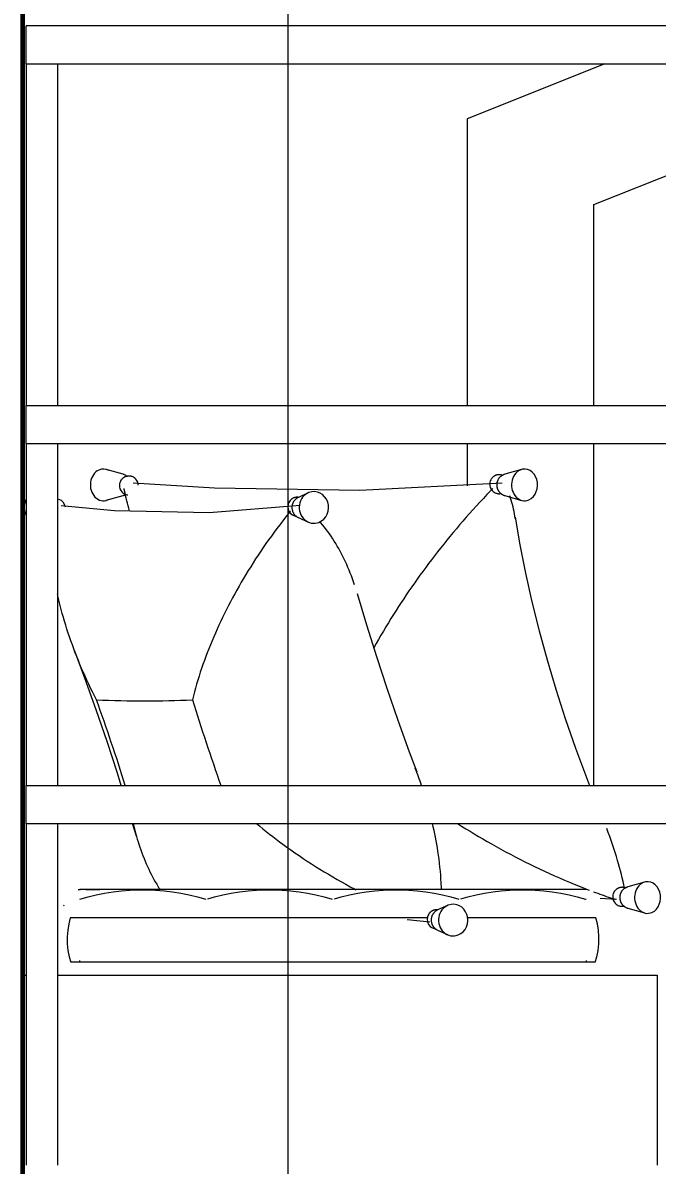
# Model space of a CAD drawing. Header units: millimetres. Extents: x -23755 to 62003, y -3000 to 6760.
# Drawn here: x 6033 to 6534, y 3300 to 4202 of the extents above; entities that cross this region are included whole.
import ezdxf

# ---------------------------------------------------------------- set-up
doc = ezdxf.new("R2010")
doc.units = ezdxf.units.MM
for name, color, linetype, lineweight in [('A-ANNO-DIMS', 211, 'Continuous', 9), ('A-ANNO-DIMS-50', 211, 'Continuous', 9), ('A-DOOR', 31, 'Continuous', 9), ('A-GENM', 13, 'Continuous', 9), ('A-WALL', 113, 'Continuous', 25), ('Balaústres', 7, 'Continuous', 9), ('Corrimão', 250, 'Continuous', 25), ('Corrimãos superiores', 7, 'Continuous', 9), ('I-FURN', 30, 'Continuous', 9)]:
    doc.layers.add(name, color=color, linetype=linetype, lineweight=lineweight)
doc.styles.add('@Arial Unicode MS', font='', dxfattribs={"height": 100})
doc.styles.get('@Arial Unicode MS').set_extended_font_data('@Arial Unicode MS')
doc.dimstyles.new('CRT_-__Metros_-_Linha_de_chamada_3_5_mm_1', dxfattribs={"dimscale": 304.8, "dimtxt": 100.584485, "dimasz": 0.328084, "dimexe": 0.164042, "dimexo": 0.0625, "dimgap": 0.082021, "dimtad": 1, "dimlfac": 0.001, "dimrnd": 0.01, "dimzin": 0, "dimdsep": 46, "dimtxsty": '@Arial Unicode MS', "dimblk1": 'OBLIQUE', "dimblk2": 'OBLIQUE', "dimsah": 1, "dimcen": 0.09, "dimdle": 0.164042, "dimazin": 0, "dimtfac": 1, "dimtdec": 4, "dimtix": 1, "dimtmove": 0, "dimatfit": 3, "dimfxl": 0.984252, "dimfxlon": 1, "dimtvp": 1, "dimtolj": 1, "dimtzin": 0, "dimarcsym": 2})

# ---------------------------------------------------------------- blocks, each defined once
blk = doc.blocks.new('Guarda-corpo - 25mm-3360969-B')
at = {"layer": 'Balaústres'}
for p, q in [((-7061.91, 4170), (-7061.91, 3900)), ((-7036.91, 3900), (-7036.91, 4170)), ((-7061.91, 3870), (-7061.91, 3600)), ((-7036.91, 3600), (-7036.91, 3870)), ((-7061.91, 3570), (-7061.91, 3300)), ((-7036.91, 3300), (-7036.91, 3570))]:
    blk.add_line(p, q, dxfattribs=at)
blk = doc.blocks.new('Guarda-corpo - Guarda-corpo-3600729-B')
at = {"layer": 'Corrimão', "color": 7, "lineweight": 9}
for p, q in [((-7061.91, 3870), (-7061.91, 3900)), ((-7061.91, 3900), (-5175.82, 3900)), ((-7061.91, 3870), (-5175.82, 3870)), ((-7061.91, 3570), (-7061.91, 3600)), ((-7061.91, 3600), (-5175.92, 3600)), ((-7061.91, 3570), (-5175.92, 3570))]:
    blk.add_line(p, q, dxfattribs=at)
blk.add_blockref('Guarda-corpo - 25mm-3360969-B', (0, 0))
blk = doc.blocks.new('Tipo de corrimão superior - Corrimão superior_Interno_-3600794-B')
at = {"layer": 'Corrimãos superiores'}
for p, q in [((-7061.91, 4170), (-7061.91, 4200)), ((-5175.84, 4200), (-7061.91, 4200)), ((-7061.91, 4170), (-5175.84, 4170))]:
    blk.add_line(p, q, dxfattribs=at)
blk = doc.blocks.new('Blks_Mob_Almofada Futon - Azul 270cm-3815686-B')
at = {"layer": 'A-GENM', "color": 55}
for p, q in [((-6635.42, 3517.74), (-7003.82, 3517.74)), ((-7020.18, 3495.27), (-7027.16, 3495.27)), ((-7003.82, 3495.27), (-7019.89, 3495.27)), ((-6744.54, 3495.27), (-7003.82, 3495.27)), ((-6635.42, 3495.27), (-6713.96, 3495.27)), ((-6612.08, 3495.27), (-6635.42, 3495.27)), ((-7020.17, 3460.36), (-7026.61, 3460.36)), ((-7003.82, 3460.36), (-7019.89, 3460.36)), ((-7019.62, 3460.01), (-7019.62, 3461.57)), ((-6635.42, 3460.36), (-7003.82, 3460.36)), ((-6619.55, 3460.36), (-6635.42, 3460.36)), ((-6619.62, 3461.57), (-6619.62, 3460.01)), ((-6612.63, 3460.36), (-6619.07, 3460.36))]:
    blk.add_line(p, q, dxfattribs=at)
at = {"layer": 'A-GENM', "color": 55, "flags": 128}
for points in [[(-7020.8, 3517.69), (-7020.3, 3517.72), (-7019.8, 3517.74), (-7019.62, 3517.74)], [(-7019.62, 3517.74), (-7019.61, 3517.74), (-7019.57, 3517.74), (-7019.51, 3517.74), (-7019.42, 3517.74), (-7019.31, 3517.74), (-7019.17, 3517.74), (-7019, 3517.74)], [(-7003.82, 3517.74), (-7004.45, 3517.74), (-7005.08, 3517.74), (-7005.71, 3517.74), (-7006.34, 3517.74), (-7006.96, 3517.74), (-7007.58, 3517.74), (-7008.19, 3517.74), (-7008.79, 3517.74), (-7009.39, 3517.74), (-7009.97, 3517.74), (-7010.55, 3517.74), (-7011.12, 3517.74), (-7011.67, 3517.74), (-7012.21, 3517.74), (-7012.74, 3517.74), (-7013.26, 3517.74), (-7013.75, 3517.74), (-7014.24, 3517.74), (-7014.71, 3517.74), (-7015.15, 3517.74), (-7015.59, 3517.74), (-7016, 3517.74), (-7016.39, 3517.74), (-7016.76, 3517.74), (-7017.12, 3517.74), (-7017.45, 3517.74), (-7017.75, 3517.74), (-7018.04, 3517.74), (-7018.31, 3517.74), (-7018.55, 3517.74), (-7018.76, 3517.74), (-7018.96, 3517.74), (-7019.13, 3517.74), (-7019.27, 3517.74), (-7019.39, 3517.74), (-7019.49, 3517.74), (-7019.55, 3517.74), (-7019.6, 3517.74), (-7019.62, 3517.74)], [(-7019.62, 3510), (-7013.16, 3511.87), (-7006.63, 3513.48), (-7000.03, 3514.83), (-6993.39, 3515.91), (-6986.72, 3516.73), (-6980.01, 3517.28), (-6973.29, 3517.56), (-6966.56, 3517.58), (-6959.84, 3517.32), (-6953.13, 3516.79), (-6946.45, 3516), (-6939.81, 3514.94), (-6933.21, 3513.62), (-6926.67, 3512.03), (-6920.2, 3510.18)], [(-7014.83, 3517.74), (-7014.37, 3517.74), (-7013.89, 3517.74), (-7013.39, 3517.74), (-7012.88, 3517.74), (-7012.36, 3517.74), (-7011.82, 3517.74), (-7011.27, 3517.74), (-7010.7, 3517.74), (-7010.13, 3517.74), (-7009.55, 3517.74), (-7008.95, 3517.74), (-7008.35, 3517.74), (-7007.74, 3517.74), (-7007.13, 3517.74), (-7006.51, 3517.74), (-7005.88, 3517.74), (-7005.25, 3517.74), (-7004.62, 3517.74), (-7003.99, 3517.74), (-7003.82, 3517.74)], [(-6918.56, 3510.31), (-6913.16, 3511.87), (-6906.63, 3513.48), (-6900.03, 3514.83), (-6893.39, 3515.91), (-6886.72, 3516.73), (-6880.01, 3517.28), (-6873.29, 3517.56), (-6866.56, 3517.58), (-6859.84, 3517.32), (-6853.13, 3516.79), (-6846.45, 3516), (-6839.81, 3514.94), (-6833.21, 3513.62), (-6826.67, 3512.03), (-6820.2, 3510.18)], [(-6818.56, 3510.31), (-6813.16, 3511.87), (-6806.63, 3513.48), (-6800.03, 3514.83), (-6793.39, 3515.91), (-6786.72, 3516.73), (-6780.01, 3517.28), (-6773.29, 3517.56), (-6766.56, 3517.58), (-6759.84, 3517.32), (-6753.13, 3516.79), (-6746.45, 3516), (-6739.81, 3514.94), (-6733.21, 3513.62), (-6726.67, 3512.03), (-6720.2, 3510.18)], [(-6718.56, 3510.31), (-6713.16, 3511.87), (-6706.63, 3513.48), (-6700.03, 3514.83), (-6693.39, 3515.91), (-6686.72, 3516.73), (-6680.01, 3517.28), (-6673.29, 3517.56), (-6666.56, 3517.58), (-6659.84, 3517.32), (-6653.13, 3516.79), (-6646.45, 3516), (-6639.81, 3514.94), (-6633.21, 3513.62), (-6626.67, 3512.03), (-6620.2, 3510.18), (-6619.62, 3510)], [(-6619.62, 3517.74), (-6619.63, 3517.74), (-6619.67, 3517.74), (-6619.73, 3517.74), (-6619.82, 3517.74), (-6619.94, 3517.74), (-6620.07, 3517.74), (-6620.24, 3517.74), (-6620.42, 3517.74), (-6620.63, 3517.74), (-6620.87, 3517.74), (-6621.12, 3517.74), (-6621.41, 3517.74), (-6621.71, 3517.74), (-6622.03, 3517.74), (-6622.38, 3517.74), (-6622.75, 3517.74), (-6623.13, 3517.74), (-6623.54, 3517.74), (-6623.97, 3517.74), (-6624.41, 3517.74), (-6624.87, 3517.74), (-6625.35, 3517.74), (-6625.85, 3517.74), (-6626.36, 3517.74), (-6626.88, 3517.74), (-6627.42, 3517.74), (-6627.97, 3517.74), (-6628.54, 3517.74), (-6629.11, 3517.74), (-6629.69, 3517.74), (-6630.29, 3517.74), (-6630.89, 3517.74), (-6631.5, 3517.74), (-6632.11, 3517.74), (-6632.73, 3517.74), (-6633.36, 3517.74), (-6633.99, 3517.74), (-6634.62, 3517.74), (-6635.25, 3517.74), (-6635.42, 3517.74)], [(-7032.11, 3504.7), (-7032.12, 3505.2), (-7032.11, 3505.7)], [(-7027.16, 3495.27), (-7028.39, 3490.77), (-7029.22, 3485.69), (-7029.6, 3480.29), (-7029.51, 3474.8), (-7028.96, 3469.49), (-7027.98, 3464.6), (-7026.61, 3460.36)], [(-6612.63, 3460.36), (-6611.26, 3464.6), (-6610.28, 3469.49), (-6609.73, 3474.8), (-6609.64, 3480.29), (-6610.02, 3485.69), (-6610.85, 3490.77), (-6612.08, 3495.27)]]:
    blk.add_lwpolyline(points, dxfattribs=at)
blk = doc.blocks.new('Blks_Decor Tok_Stok_Almofada Tricoté - Único-3820462-B')
at = {"layer": 'I-FURN', "color": 55}
for p, q in [((-6839.3, 3831.08), (-6847.02, 3827.53)), ((-6847.02, 3811.62), (-6839.3, 3808.06)), ((-6974.94, 3559.98), (-6977.9, 3570)), ((-6729.3, 3505.12), (-6737.02, 3501.57)), ((-6761.07, 3494.03), (-6743.26, 3492.3)), ((-6737.02, 3485.66), (-6729.3, 3482.11))]:
    blk.add_line(p, q, dxfattribs=at)
at = {"layer": 'I-FURN', "color": 55, "flags": 128}
for points in [[(-7036.47, 3826.25), (-7035.56, 3825.9), (-7034.41, 3825.23), (-7033.1, 3824.06), (-7031.91, 3822.23), (-7031.28, 3820.01)], [(-6850.6, 3827.11), (-6850.64, 3827.1), (-6850.69, 3827.08), (-6850.73, 3827.06), (-6850.78, 3827.04), (-6850.82, 3827.02), (-6850.87, 3827), (-6850.93, 3826.98), (-6850.98, 3826.95), (-6851.04, 3826.92), (-6851.11, 3826.89), (-6851.17, 3826.86), (-6851.25, 3826.82), (-6851.33, 3826.78), (-6851.41, 3826.74), (-6851.51, 3826.69), (-6851.61, 3826.63), (-6851.73, 3826.56), (-6851.86, 3826.48), (-6852.01, 3826.38), (-6852.18, 3826.26), (-6852.38, 3826.12), (-6852.61, 3825.94), (-6852.88, 3825.7), (-6853.21, 3825.39), (-6853.6, 3824.96), (-6854.06, 3824.35), (-6854.58, 3823.47), (-6855.07, 3822.18), (-6855.36, 3820.38), (-6855.1, 3818.18), (-6854.17, 3816.08), (-6852.88, 3814.55), (-6851.62, 3813.64), (-6850.58, 3813.14), (-6849.77, 3812.88), (-6849.14, 3812.74), (-6848.65, 3812.67), (-6848.26, 3812.64)], [(-6847.02, 3827.53), (-6847.35, 3827.36), (-6847.67, 3827.19), (-6847.99, 3827.01), (-6848.29, 3826.81), (-6848.58, 3826.6), (-6848.87, 3826.38), (-6849.14, 3826.15), (-6849.4, 3825.91), (-6849.65, 3825.67), (-6849.89, 3825.41), (-6850.11, 3825.15), (-6850.33, 3824.88), (-6850.53, 3824.6), (-6850.72, 3824.32), (-6850.9, 3824.03), (-6851.07, 3823.73), (-6851.22, 3823.44), (-6851.36, 3823.13), (-6851.49, 3822.83), (-6851.61, 3822.52), (-6851.72, 3822.2), (-6851.81, 3821.89), (-6851.89, 3821.57), (-6851.96, 3821.25), (-6852.01, 3820.93), (-6852.06, 3820.61), (-6852.09, 3820.28), (-6852.11, 3819.96), (-6852.12, 3819.64), (-6852.12, 3819.31), (-6852.1, 3818.99), (-6852.07, 3818.66), (-6852.03, 3818.34), (-6851.98, 3818.02), (-6851.92, 3817.7), (-6851.84, 3817.38), (-6851.75, 3817.06), (-6851.65, 3816.75), (-6851.54, 3816.44), (-6851.42, 3816.13), (-6851.28, 3815.82), (-6851.13, 3815.52), (-6850.97, 3815.23), (-6850.8, 3814.94), (-6850.61, 3814.65), (-6850.41, 3814.37), (-6850.2, 3814.1), (-6849.98, 3813.83), (-6849.75, 3813.58), (-6849.5, 3813.32), (-6849.24, 3813.08), (-6848.98, 3812.85), (-6848.7, 3812.63), (-6848.41, 3812.41), (-6848.11, 3812.21), (-6847.8, 3812.02), (-6847.48, 3811.84), (-6847.16, 3811.68), (-6847.02, 3811.62)], [(-6846.58, 3827.52), (-6847.07, 3827.59), (-6847.47, 3827.62), (-6847.79, 3827.63), (-6848.05, 3827.63), (-6848.27, 3827.62), (-6848.46, 3827.61), (-6848.62, 3827.59), (-6848.76, 3827.58), (-6848.89, 3827.56), (-6849, 3827.54), (-6849.1, 3827.53), (-6849.19, 3827.51), (-6849.27, 3827.5), (-6849.35, 3827.48), (-6849.42, 3827.47), (-6849.49, 3827.45), (-6849.55, 3827.44), (-6849.6, 3827.43), (-6849.66, 3827.41), (-6849.71, 3827.4), (-6849.76, 3827.39), (-6849.81, 3827.37), (-6849.85, 3827.36), (-6849.89, 3827.35), (-6849.94, 3827.34), (-6849.98, 3827.33), (-6850.02, 3827.31), (-6850.06, 3827.3), (-6850.09, 3827.29), (-6850.13, 3827.28), (-6850.17, 3827.27), (-6850.21, 3827.25), (-6850.24, 3827.24), (-6850.28, 3827.23), (-6850.32, 3827.22), (-6850.35, 3827.21), (-6850.39, 3827.19), (-6850.43, 3827.18), (-6850.46, 3827.17), (-6850.5, 3827.15), (-6850.54, 3827.14), (-6850.58, 3827.12), (-6850.6, 3827.11)], [(-6845.61, 3821.04), (-6917.57, 3815.25), (-6992.15, 3816.89), (-7034.39, 3820.98)], [(-6800.57, 3751.71), (-6793.21, 3726.87), (-6785.4, 3701.87), (-6777.17, 3676.78), (-6768.51, 3651.65), (-6759.46, 3626.53), (-6753.55, 3610.68)], [(-6986.99, 3600), (-6989.97, 3609.6), (-6998.13, 3634.59), (-7006.71, 3659.63), (-7015.69, 3684.66), (-7023.64, 3705.94)], [(-6737.02, 3501.57), (-6737.35, 3501.41), (-6737.68, 3501.24), (-6737.99, 3501.05), (-6738.29, 3500.85), (-6738.59, 3500.64), (-6738.87, 3500.43), (-6739.14, 3500.2), (-6739.4, 3499.96), (-6739.65, 3499.71), (-6739.89, 3499.45), (-6740.12, 3499.19), (-6740.33, 3498.92), (-6740.53, 3498.64), (-6740.72, 3498.36), (-6740.9, 3498.07), (-6741.07, 3497.78), (-6741.22, 3497.48), (-6741.36, 3497.18), (-6741.49, 3496.87), (-6741.61, 3496.56), (-6741.72, 3496.25), (-6741.81, 3495.93), (-6741.89, 3495.62), (-6741.96, 3495.3), (-6742.02, 3494.97), (-6742.06, 3494.65), (-6742.09, 3494.33), (-6742.11, 3494), (-6742.12, 3493.68), (-6742.12, 3493.35), (-6742.1, 3493.03), (-6742.07, 3492.71), (-6742.03, 3492.38), (-6741.98, 3492.06), (-6741.92, 3491.74), (-6741.84, 3491.42), (-6741.75, 3491.11), (-6741.65, 3490.79), (-6741.54, 3490.48), (-6741.42, 3490.17), (-6741.28, 3489.87), (-6741.13, 3489.57), (-6740.97, 3489.27), (-6740.8, 3488.98), (-6740.61, 3488.7), (-6740.41, 3488.42), (-6740.2, 3488.14), (-6739.98, 3487.88), (-6739.75, 3487.62), (-6739.5, 3487.37), (-6739.25, 3487.13), (-6738.98, 3486.89), (-6738.7, 3486.67), (-6738.41, 3486.46), (-6738.11, 3486.26), (-6737.8, 3486.07), (-6737.48, 3485.89), (-6737.16, 3485.72), (-6737.02, 3485.66)], [(-6736.58, 3501.57), (-6737.08, 3501.63), (-6737.47, 3501.66), (-6737.79, 3501.67), (-6738.05, 3501.67), (-6738.27, 3501.66), (-6738.46, 3501.65), (-6738.62, 3501.64), (-6738.76, 3501.62), (-6738.89, 3501.6), (-6739, 3501.59), (-6739.1, 3501.57), (-6739.19, 3501.56), (-6739.27, 3501.54), (-6739.35, 3501.53), (-6739.42, 3501.51), (-6739.49, 3501.5), (-6739.55, 3501.48), (-6739.6, 3501.47), (-6739.66, 3501.46), (-6739.71, 3501.44), (-6739.76, 3501.43), (-6739.81, 3501.42), (-6739.85, 3501.41), (-6739.9, 3501.39), (-6739.94, 3501.38), (-6739.98, 3501.37), (-6740.02, 3501.36), (-6740.06, 3501.35), (-6740.1, 3501.33), (-6740.13, 3501.32), (-6740.17, 3501.31), (-6740.21, 3501.3), (-6740.24, 3501.29), (-6740.28, 3501.27), (-6740.32, 3501.26), (-6740.35, 3501.25), (-6740.39, 3501.24), (-6740.43, 3501.22), (-6740.46, 3501.21), (-6740.5, 3501.19), (-6740.54, 3501.18), (-6740.58, 3501.16), (-6740.6, 3501.16)], [(-6740.6, 3501.16), (-6740.64, 3501.14), (-6740.69, 3501.12), (-6740.73, 3501.1), (-6740.78, 3501.09), (-6740.82, 3501.06), (-6740.88, 3501.04), (-6740.93, 3501.02), (-6740.98, 3500.99), (-6741.04, 3500.97), (-6741.11, 3500.94), (-6741.17, 3500.9), (-6741.25, 3500.87), (-6741.33, 3500.83), (-6741.41, 3500.78), (-6741.51, 3500.73), (-6741.61, 3500.67), (-6741.73, 3500.6), (-6741.86, 3500.52), (-6742.01, 3500.42), (-6742.18, 3500.31), (-6742.38, 3500.16), (-6742.61, 3499.98), (-6742.88, 3499.75), (-6743.21, 3499.43), (-6743.6, 3499), (-6744.06, 3498.4), (-6744.58, 3497.52), (-6745.08, 3496.23), (-6745.36, 3494.42), (-6745.1, 3492.22), (-6744.17, 3490.12), (-6742.88, 3488.6), (-6741.62, 3487.68), (-6740.58, 3487.18), (-6739.77, 3486.92), (-6739.14, 3486.78), (-6738.65, 3486.72), (-6738.26, 3486.69)]]:
    blk.add_lwpolyline(points, dxfattribs=at)
at = {"layer": 'I-FURN', "color": 55}
for centre, major_axis, ratio, start_param, end_param in [((-6834.75, 3819.57), (0, 12.51), 0.927184, 0.349066, 3.490659), ((-6834.75, 3819.57), (0, 12.51), 0.927184, 3.490659, 6.632251), ((-7052.03, 3819.58), (0, 12.51), 0.927184, 1.059287, 2.052613), ((-8581.64, 8492.84), (-1859.27, 4781.43), 0.352402, 2.98573, 3.025139), ((-7256.94, 3630.3), (-254.81, 655.3), 0.352402, 4.530373, 4.632719), ((-6655.31, 3630.3), (-254.79, 655.24), 0.352402, 1.378083, 1.480446), ((-6724.75, 3493.61), (0, 12.51), 0.927184, 0.349066, 3.490659), ((-6724.75, 3493.61), (0, 12.51), 0.927184, 3.490659, 6.632251)]:
    blk.add_ellipse(centre, major_axis=major_axis, ratio=ratio, start_param=start_param, end_param=end_param, dxfattribs=at)
for points, knots in [([(-6854.73, 3814.9), (-6861, 3806.98), (-6872.95, 3791.06), (-6894.05, 3758.56), (-6915.28, 3717.32), (-6926.62, 3684.14), (-6930.74, 3667.66)], [0, 0, 0, 0, 0.166667, 0.333333, 0.666667, 1, 1, 1, 1]), ([(-6853.13, 3816.7), (-6853.28, 3816.56), (-6853.57, 3816.26), (-6854.12, 3815.67), (-6854.49, 3815.21), (-6854.73, 3814.9)], [0.8571429, 0.8571429, 0.8571429, 0.8571429, 0.8928571, 0.9285714, 1, 1, 1, 1]), ([(-6802.69, 3758.54), (-6806.84, 3771.14), (-6814.82, 3788.4), (-6825.67, 3803.34), (-6829.82, 3808.16), (-6830.11, 3808.49)], [0.3333333, 0.3333333, 0.3333333, 0.3333333, 0.6666667, 0.8333333, 0.8456249, 0.8456249, 0.8456249, 0.8456249]), ([(-7006.47, 3667.66), (-7010.74, 3675.88), (-7018.53, 3692.42), (-7028.08, 3717.25), (-7033.86, 3736.72), (-7036.52, 3747.87), (-7037.17, 3750.79)], [-1, -1, -1, -1, -0.8333333, -0.6666667, -0.5, -0.440614, -0.440614, -0.440614, -0.440614]), ([(-6977.52, 3569.94), (-6976.21, 3564.29), (-6971.18, 3546.15), (-6963.5, 3529.19), (-6956.75, 3518.37), (-6956.24, 3517.57)], [-0.8103685, -0.8103685, -0.8103685, -0.8103685, -0.6666667, -0.3333333, -0.3064106, -0.3064106, -0.3064106, -0.3064106]), ([(-6880.11, 3569.91), (-6873.34, 3564.27), (-6858.24, 3552.48), (-6833.61, 3535.7), (-6813.93, 3524.19), (-6803.04, 3518.39), (-6801.53, 3517.6)], [-0.8100591, -0.8100591, -0.8100591, -0.8100591, -0.6666667, -0.5, -0.3333333, -0.3066269, -0.3066269, -0.3066269, -0.3066269]), ([(-6733.95, 3517.67), (-6734, 3519.43), (-6734.42, 3529.49), (-6736.27, 3546.87), (-6739.34, 3562.65), (-6741.06, 3569.99)], [-0.8686553, -0.8686553, -0.8686553, -0.8686553, -0.8333333, -0.6666667, -0.5224764, -0.5224764, -0.5224764, -0.5224764])]:
    blk.add_open_spline(points, degree=3, knots=knots, dxfattribs=at)
blk.add_open_spline([(-6749.71, 3600), (-6751.25, 3604.52), (-6752.9, 3609.04), (-6754.66, 3613.57)], degree=3, dxfattribs=at)
blk = doc.blocks.new('Porta inclinada - Porta inclinada Larissa-3958697-B')
at = {"layer": 'A-DOOR'}
for p, q in [((-6604.84, 4170), (-6713.62, 4126.47)), ((-6613.62, 4058.78), (-6335.71, 4170)), ((-6713.62, 4126.47), (-6713.62, 3900)), ((-6613.62, 3900), (-6613.62, 4058.78)), ((-6713.62, 3870), (-6713.62, 3836.72)), ((-6613.62, 3600), (-6613.62, 3870))]:
    blk.add_line(p, q, dxfattribs=at)
blk = doc.blocks.new('banco - banco-3964033-B')
at = {"layer": 'I-FURN', "color": 55}
for p, q in [((-7064.62, 3450), (-7061.91, 3450)), ((-7036.91, 3450), (-6563.62, 3450)), ((-6563.62, 3450), (-6563.62, 3300)), ((-6563.62, 3270), (-6563.62, 3050)), ((-7064.62, 3050), (-7061.91, 3050)), ((-7061.91, 3050), (-7064.62, 3050)), ((-7036.98, 3050), (-6563.62, 3050)), ((-6563.62, 3050), (-7036.98, 3050)), ((-6563.62, 3050), (-6563.62, 3000))]:
    blk.add_line(p, q, dxfattribs=at)
blk = doc.blocks.new('Blks_Decor Tok_Stok_Almofada Tricoté - Único-V144-B')
at = {"layer": 'I-FURN', "color": 55}
for p, q in [((-6985.48, 3845.81), (-6998.74, 3849.57)), ((-6670.7, 3849.56), (-6683.96, 3845.8)), ((-6998.74, 3825.21), (-6985.48, 3828.97)), ((-6683.96, 3828.95), (-6670.7, 3825.19)), ((-6573.52, 3523.6), (-6586.78, 3519.84)), ((-6608.58, 3510.88), (-6595.64, 3510.05)), ((-6586.78, 3503), (-6573.52, 3499.24))]:
    blk.add_line(p, q, dxfattribs=at)
at = {"layer": 'I-FURN', "color": 55, "flags": 128}
for points in [[(-6982.03, 3843.91), (-6982.31, 3844.15), (-6982.6, 3844.38), (-6982.91, 3844.61), (-6983.23, 3844.82), (-6983.57, 3845.02), (-6983.92, 3845.2), (-6984.28, 3845.38), (-6984.65, 3845.53), (-6985.04, 3845.68), (-6985.44, 3845.8), (-6985.48, 3845.81)], [(-6973.41, 3837.27), (-6973.45, 3837.98), (-6973.81, 3839.45), (-6974.46, 3840.79), (-6975.26, 3841.88), (-6976.1, 3842.69), (-6976.89, 3843.26), (-6977.6, 3843.65), (-6978.21, 3843.91), (-6978.73, 3844.09), (-6979.17, 3844.21), (-6979.55, 3844.29), (-6979.87, 3844.34), (-6980.16, 3844.37), (-6980.41, 3844.39), (-6980.62, 3844.4), (-6980.82, 3844.4), (-6980.99, 3844.4), (-6981.15, 3844.4), (-6981.3, 3844.39), (-6981.43, 3844.38), (-6981.55, 3844.37), (-6981.66, 3844.36), (-6981.76, 3844.35), (-6981.86, 3844.34), (-6981.95, 3844.33), (-6982.04, 3844.31), (-6982.12, 3844.3), (-6982.2, 3844.29), (-6982.27, 3844.27), (-6982.34, 3844.26), (-6982.41, 3844.24), (-6982.48, 3844.23), (-6982.54, 3844.21), (-6982.6, 3844.2), (-6982.66, 3844.19), (-6982.72, 3844.17), (-6982.78, 3844.15), (-6982.84, 3844.14), (-6982.9, 3844.12), (-6982.96, 3844.11), (-6983.01, 3844.09), (-6983.07, 3844.07), (-6983.12, 3844.06), (-6983.18, 3844.04), (-6983.24, 3844.02), (-6983.3, 3844), (-6983.35, 3843.98), (-6983.41, 3843.96), (-6983.47, 3843.94), (-6983.54, 3843.91), (-6983.6, 3843.89), (-6983.66, 3843.86), (-6983.73, 3843.84), (-6983.8, 3843.81), (-6983.87, 3843.78), (-6983.91, 3843.76)], [(-6691.45, 3844.79), (-6691.53, 3844.76), (-6691.61, 3844.72), (-6691.69, 3844.68), (-6691.78, 3844.63), (-6691.88, 3844.58), (-6691.98, 3844.53), (-6692.09, 3844.47), (-6692.21, 3844.4), (-6692.34, 3844.32), (-6692.48, 3844.23), (-6692.64, 3844.13), (-6692.81, 3844.01), (-6693, 3843.87), (-6693.21, 3843.7), (-6693.44, 3843.49), (-6693.7, 3843.25), (-6693.99, 3842.94), (-6694.32, 3842.55), (-6694.67, 3842.05), (-6695.05, 3841.42), (-6695.41, 3840.6), (-6695.72, 3839.56), (-6695.89, 3838.3), (-6695.83, 3836.86), (-6695.46, 3835.39), (-6694.82, 3834.05), (-6694.01, 3832.96), (-6693.17, 3832.15), (-6692.38, 3831.58), (-6691.67, 3831.19), (-6691.07, 3830.93), (-6690.55, 3830.75), (-6690.1, 3830.63), (-6689.72, 3830.56), (-6689.4, 3830.5), (-6689.11, 3830.47), (-6688.87, 3830.45), (-6688.65, 3830.44), (-6688.45, 3830.44), (-6688.28, 3830.44), (-6688.12, 3830.44), (-6687.98, 3830.45), (-6687.85, 3830.46), (-6687.72, 3830.47), (-6687.61, 3830.48), (-6687.51, 3830.49), (-6687.41, 3830.5), (-6687.32, 3830.52), (-6687.23, 3830.53), (-6687.15, 3830.54), (-6687.08, 3830.56), (-6687, 3830.57), (-6686.93, 3830.58), (-6686.86, 3830.6), (-6686.79, 3830.61), (-6686.73, 3830.63), (-6686.67, 3830.64), (-6686.61, 3830.66), (-6686.55, 3830.67), (-6686.49, 3830.69)], [(-6685.13, 3844.69), (-6685.74, 3844.95), (-6686.26, 3845.12), (-6686.7, 3845.24), (-6687.08, 3845.32), (-6687.41, 3845.37), (-6687.69, 3845.4), (-6687.94, 3845.42), (-6688.16, 3845.43), (-6688.35, 3845.44), (-6688.53, 3845.44), (-6688.69, 3845.43), (-6688.83, 3845.43), (-6688.96, 3845.42), (-6689.08, 3845.41), (-6689.19, 3845.4), (-6689.3, 3845.38), (-6689.39, 3845.37), (-6689.49, 3845.36), (-6689.57, 3845.35), (-6689.65, 3845.33), (-6689.73, 3845.32), (-6689.81, 3845.31), (-6689.88, 3845.29), (-6689.95, 3845.28), (-6690.01, 3845.26), (-6690.08, 3845.25), (-6690.14, 3845.23), (-6690.2, 3845.22), (-6690.26, 3845.2), (-6690.32, 3845.19), (-6690.38, 3845.17), (-6690.43, 3845.16), (-6690.49, 3845.14), (-6690.55, 3845.12), (-6690.6, 3845.11), (-6690.66, 3845.09), (-6690.72, 3845.07), (-6690.77, 3845.05), (-6690.83, 3845.03), (-6690.89, 3845.01), (-6690.95, 3844.99), (-6691.01, 3844.97), (-6691.07, 3844.95), (-6691.13, 3844.92), (-6691.2, 3844.9), (-6691.27, 3844.87), (-6691.34, 3844.84), (-6691.41, 3844.81), (-6691.45, 3844.79)], [(-6685.13, 3845.38), (-6685.49, 3845.21), (-6685.84, 3845.02), (-6686.18, 3844.82), (-6686.5, 3844.61), (-6686.81, 3844.39), (-6687.11, 3844.16), (-6687.39, 3843.92), (-6687.65, 3843.68), (-6687.9, 3843.42), (-6688.14, 3843.16), (-6688.37, 3842.9), (-6688.57, 3842.63), (-6688.77, 3842.36), (-6688.95, 3842.09), (-6689.12, 3841.81), (-6689.28, 3841.53), (-6689.43, 3841.25), (-6689.56, 3840.97), (-6689.68, 3840.68), (-6689.79, 3840.4), (-6689.89, 3840.11), (-6689.98, 3839.83), (-6690.06, 3839.54), (-6690.12, 3839.25), (-6690.18, 3838.97), (-6690.23, 3838.68), (-6690.27, 3838.39), (-6690.3, 3838.11), (-6690.32, 3837.82), (-6690.33, 3837.53), (-6690.33, 3837.25), (-6690.32, 3836.96), (-6690.3, 3836.67), (-6690.27, 3836.39), (-6690.23, 3836.1), (-6690.19, 3835.81), (-6690.13, 3835.53), (-6690.06, 3835.24), (-6689.99, 3834.95), (-6689.9, 3834.67), (-6689.8, 3834.38), (-6689.69, 3834.1), (-6689.57, 3833.81), (-6689.44, 3833.53), (-6689.29, 3833.25), (-6689.14, 3832.97), (-6688.97, 3832.69), (-6688.79, 3832.42), (-6688.59, 3832.15), (-6688.38, 3831.88), (-6688.16, 3831.61), (-6687.93, 3831.35), (-6687.68, 3831.1), (-6687.41, 3830.85), (-6687.13, 3830.61), (-6686.84, 3830.38), (-6686.53, 3830.16), (-6686.21, 3829.95), (-6685.87, 3829.75), (-6685.52, 3829.56), (-6685.16, 3829.39), (-6684.79, 3829.23), (-6684.4, 3829.09), (-6684, 3828.97), (-6683.96, 3828.95)], [(-6683.96, 3845.8), (-6684.36, 3845.68), (-6684.74, 3845.54), (-6685.12, 3845.38), (-6685.13, 3845.38)], [(-6983.91, 3843.76), (-6983.99, 3843.72), (-6984.07, 3843.68), (-6984.16, 3843.64), (-6984.25, 3843.6), (-6984.35, 3843.55), (-6984.45, 3843.49), (-6984.56, 3843.43), (-6984.68, 3843.36), (-6984.81, 3843.28), (-6984.95, 3843.2), (-6985.1, 3843.09), (-6985.27, 3842.97), (-6985.46, 3842.83), (-6985.67, 3842.66), (-6985.91, 3842.46), (-6986.17, 3842.21), (-6986.46, 3841.9), (-6986.78, 3841.52), (-6987.14, 3841.02), (-6987.51, 3840.38), (-6987.88, 3839.57), (-6988.19, 3838.53), (-6988.36, 3837.26), (-6988.29, 3835.83), (-6987.92, 3834.36), (-6987.28, 3833.01), (-6986.48, 3831.93), (-6985.64, 3831.11), (-6984.84, 3830.54), (-6984.14, 3830.15), (-6983.53, 3829.89), (-6983.01, 3829.72), (-6982.57, 3829.6), (-6982.19, 3829.52), (-6981.86, 3829.47), (-6981.58, 3829.44)], [(-6685.98, 3838.89), (-6798.44, 3833.06), (-6913.21, 3834.72), (-6977.52, 3838.85)], [(-6985.48, 3828.97), (-6985.08, 3829.09), (-6984.7, 3829.23), (-6984.32, 3829.38), (-6984.31, 3829.39)], [(-6984.31, 3829.39), (-6983.95, 3829.56), (-6983.6, 3829.75)], [(-6675.86, 3811.97), (-6672.04, 3790.02), (-6667.6, 3767.71), (-6662.54, 3745.09), (-6656.86, 3722.22), (-6650.57, 3699.17), (-6643.68, 3676), (-6636.2, 3652.74), (-6628.15, 3629.48), (-6619.53, 3606.25), (-6617.06, 3600)], [(-6587.95, 3518.73), (-6588.56, 3518.99), (-6589.08, 3519.17), (-6589.52, 3519.29), (-6589.9, 3519.36), (-6590.23, 3519.42), (-6590.51, 3519.45), (-6590.76, 3519.47), (-6590.98, 3519.48), (-6591.17, 3519.48), (-6591.35, 3519.48), (-6591.5, 3519.48), (-6591.65, 3519.47), (-6591.78, 3519.46), (-6591.9, 3519.45), (-6592.01, 3519.44), (-6592.11, 3519.43), (-6592.21, 3519.42), (-6592.3, 3519.4), (-6592.39, 3519.39), (-6592.47, 3519.38), (-6592.55, 3519.36), (-6592.62, 3519.35), (-6592.69, 3519.34), (-6592.76, 3519.32), (-6592.83, 3519.31), (-6592.89, 3519.29), (-6592.96, 3519.28), (-6593.02, 3519.26), (-6593.08, 3519.25), (-6593.14, 3519.23), (-6593.19, 3519.22), (-6593.25, 3519.2), (-6593.31, 3519.19), (-6593.36, 3519.17), (-6593.42, 3519.15), (-6593.48, 3519.13), (-6593.53, 3519.12), (-6593.59, 3519.1), (-6593.65, 3519.08), (-6593.71, 3519.06), (-6593.77, 3519.04), (-6593.83, 3519.01), (-6593.89, 3518.99), (-6593.95, 3518.97), (-6594.02, 3518.94), (-6594.08, 3518.91), (-6594.15, 3518.88), (-6594.23, 3518.85), (-6594.27, 3518.84)], [(-6587.94, 3519.42), (-6588.31, 3519.25), (-6588.66, 3519.06), (-6589, 3518.87), (-6589.32, 3518.66), (-6589.63, 3518.44), (-6589.92, 3518.21), (-6590.2, 3517.97), (-6590.47, 3517.72), (-6590.72, 3517.47), (-6590.96, 3517.21), (-6591.18, 3516.94), (-6591.39, 3516.68), (-6591.59, 3516.41), (-6591.77, 3516.13), (-6591.94, 3515.85), (-6592.1, 3515.57), (-6592.24, 3515.29), (-6592.38, 3515.01), (-6592.5, 3514.73), (-6592.61, 3514.44), (-6592.71, 3514.16), (-6592.8, 3513.87), (-6592.87, 3513.58), (-6592.94, 3513.3), (-6593, 3513.01), (-6593.05, 3512.72), (-6593.09, 3512.44), (-6593.11, 3512.15), (-6593.13, 3511.86), (-6593.14, 3511.58), (-6593.14, 3511.29), (-6593.13, 3511), (-6593.12, 3510.72), (-6593.09, 3510.43), (-6593.05, 3510.14), (-6593, 3509.86), (-6592.95, 3509.57), (-6592.88, 3509.28), (-6592.8, 3509), (-6592.71, 3508.71), (-6592.62, 3508.43), (-6592.51, 3508.14), (-6592.39, 3507.86), (-6592.25, 3507.57), (-6592.11, 3507.29), (-6591.95, 3507.01), (-6591.79, 3506.74), (-6591.6, 3506.46), (-6591.41, 3506.19), (-6591.2, 3505.92), (-6590.98, 3505.66), (-6590.74, 3505.4), (-6590.49, 3505.14), (-6590.23, 3504.9), (-6589.95, 3504.66), (-6589.66, 3504.43), (-6589.35, 3504.21), (-6589.02, 3503.99), (-6588.69, 3503.79), (-6588.34, 3503.61), (-6587.98, 3503.44), (-6587.6, 3503.28), (-6587.22, 3503.14), (-6586.82, 3503.01), (-6586.78, 3503)], [(-6586.78, 3519.84), (-6587.17, 3519.72), (-6587.56, 3519.58), (-6587.94, 3519.43), (-6587.94, 3519.42)], [(-6594.27, 3518.84), (-6594.34, 3518.8), (-6594.42, 3518.76), (-6594.51, 3518.72), (-6594.6, 3518.68), (-6594.7, 3518.63), (-6594.8, 3518.57), (-6594.91, 3518.51), (-6595.03, 3518.44), (-6595.16, 3518.36), (-6595.3, 3518.27), (-6595.46, 3518.17), (-6595.63, 3518.05), (-6595.81, 3517.91), (-6596.02, 3517.74), (-6596.26, 3517.54), (-6596.52, 3517.29), (-6596.81, 3516.98), (-6597.13, 3516.59), (-6597.49, 3516.1), (-6597.86, 3515.46), (-6598.23, 3514.64), (-6598.54, 3513.61), (-6598.71, 3512.34), (-6598.64, 3510.91), (-6598.27, 3509.43), (-6597.63, 3508.09), (-6596.83, 3507), (-6595.99, 3506.19), (-6595.2, 3505.62), (-6594.49, 3505.23), (-6593.88, 3504.97), (-6593.36, 3504.79), (-6592.92, 3504.68), (-6592.54, 3504.6), (-6592.22, 3504.55), (-6591.93, 3504.52), (-6591.68, 3504.5), (-6591.46, 3504.49), (-6591.27, 3504.48), (-6591.09, 3504.48), (-6590.94, 3504.49), (-6590.79, 3504.49), (-6590.66, 3504.5), (-6590.54, 3504.51), (-6590.43, 3504.52), (-6590.33, 3504.54), (-6590.23, 3504.55), (-6590.14, 3504.56), (-6590.05, 3504.57), (-6589.97, 3504.59), (-6589.89, 3504.6), (-6589.82, 3504.61), (-6589.75, 3504.63), (-6589.68, 3504.64), (-6589.61, 3504.66), (-6589.55, 3504.67), (-6589.49, 3504.69), (-6589.42, 3504.7), (-6589.36, 3504.72), (-6589.31, 3504.73)]]:
    blk.add_lwpolyline(points, dxfattribs=at)
at = {"layer": 'I-FURN', "color": 55}
for centre, start_param, end_param in [((-7001.06, 3837.39), 0.349066, 3.490659), ((-7001.06, 3837.39), 5.846853, 6.632251), ((-6668.38, 3837.38), 0.349066, 3.490659), ((-6668.38, 3837.38), 3.490659, 6.632251), ((-6571.2, 3511.42), 0.349066, 3.490659), ((-6571.2, 3511.42), 3.490659, 6.632251)]:
    blk.add_ellipse(centre, major_axis=(0, 12.51), ratio=0.819152, start_param=start_param, end_param=end_param, dxfattribs=at)
for points, knots in [([(-6984.32, 3832.69), (-6984.39, 3832.99), (-6984.47, 3833.44), (-6984.5, 3834.05), (-6984.49, 3834.35), (-6984.48, 3834.5)], [-1, -1, -1, -1, -0.9285714, -0.8928571, -0.8571429, -0.8571429, -0.8571429, -0.8571429]), ([(-6695.32, 3832.71), (-6702.81, 3824.78), (-6717.32, 3808.86), (-6744.04, 3776.36), (-6767.62, 3742.85), (-6782.5, 3717.49), (-6787.29, 3708.69)], [0, 0, 0, 0, 0.1666667, 0.3333333, 0.6666667, 0.8438038, 0.8438038, 0.8438038, 0.8438038]), ([(-6693.49, 3834.51), (-6693.65, 3834.36), (-6693.97, 3834.07), (-6694.6, 3833.47), (-6695.04, 3833.02), (-6695.32, 3832.71)], [0.8571429, 0.8571429, 0.8571429, 0.8571429, 0.8928571, 0.9285714, 1, 1, 1, 1]), ([(-6675.67, 3810.77), (-6676.45, 3815.93), (-6677.77, 3822.02), (-6679.55, 3827.57), (-6679.93, 3828.68)], [0.6666667, 0.6666667, 0.6666667, 0.6666667, 0.8333333, 0.8756656, 0.8756656, 0.8756656, 0.8756656]), ([(-6721.32, 3569.94), (-6712.59, 3564.34), (-6693.98, 3553.1), (-6664.5, 3537.52), (-6638.5, 3525.71), (-6622.6, 3519.32), (-6617.4, 3517.32)], [-0.6537563, -0.6537563, -0.6537563, -0.6537563, -0.5, -0.3333333, -0.1666667, -0.0865816, -0.0865816, -0.0865816, -0.0865816]), ([(-6589.34, 3518.68), (-6590.85, 3525.96), (-6594.75, 3541.61), (-6600.15, 3557.44), (-6603.38, 3565.86)], [-0.9820112, -0.9820112, -0.9820112, -0.9820112, -0.8333333, -0.6666667, -0.6666667, -0.6666667, -0.6666667]), ([(-6600.41, 3511.11), (-6599.98, 3510.97), (-6599.34, 3510.76), (-6598.48, 3510.53), (-6597.82, 3510.37), (-6597.16, 3510.24), (-6596.71, 3510.17), (-6596.48, 3510.14)], [-1, -1, -1, -1, -0.9285714, -0.8928571, -0.8571429, -0.8214286, -0.7857143, -0.7857143, -0.7857143, -0.7857143])]:
    blk.add_open_spline(points, degree=3, knots=knots, dxfattribs=at)
for points in [[(-6980.45, 3816.99), (-6981.9, 3822.26), (-6983.19, 3827.5), (-6984.32, 3832.69)], [(-6613.91, 3516), (-6609.44, 3514.31), (-6604.93, 3512.68), (-6600.41, 3511.11)]]:
    blk.add_open_spline(points, degree=3, dxfattribs=at)
blk = doc.blocks.new('DIMBLOCK49-B')
at = {"layer": 'A-ANNO-DIMS-50', "lineweight": 18, "transparency": 16777216}
for p, q in [((6242.67, 4380.34), (6192.67, 4430.34)), ((6242.67, 4380.34), (6292.67, 4330.34)), ((6242.67, 200), (6192.67, 250)), ((6242.67, 200), (6292.67, 150))]:
    blk.add_line(p, q, dxfattribs=at)
at = {"layer": 'A-ANNO-DIMS-50', "transparency": 16777216}
for p, q in [((6242.67, 4430.34), (6242.67, 150)), ((5942.67, 4380.34), (6292.67, 4380.34)), ((6242.67, 4380.34), (5942.67, 4380.34)), ((6542.67, 200), (6192.67, 200)), ((6242.67, 200), (6542.67, 200))]:
    blk.add_line(p, q, dxfattribs=at)
at = {"layer": 'A-ANNO-DIMS-50', "color": 0, "transparency": 16777216, "insert": (6087.87, 2154.89), "char_height": 100, "width": 324.6748, "attachment_point": 1, "rotation": 90, "line_spacing_factor": 1.117605, "style": '@Arial Unicode MS'}
blk.add_mtext('4,18', dxfattribs=at)
blk = doc.blocks.new('_Oblique')
at = {"color": 0, "linetype": 'ByBlock', "lineweight": -2}
blk.add_line((-0.5, -0.5), (0.5, 0.5), dxfattribs=at)

msp = doc.modelspace()

# ---------------------------------------------------------------- linework, layer by layer
at = {"layer": 'A-WALL', "lineweight": 60}
msp.add_line((6033.372, 2300), (6033.372, 4380.337), dxfattribs=at)

# ---------------------------------------------------------------- block references
at = {"layer": 'A-DOOR'}
msp.add_blockref('Porta inclinada - Porta inclinada Larissa-3958697-B', (13097.992, 0), dxfattribs=at)
at = {"layer": 'A-GENM', "color": 55}
msp.add_blockref('Blks_Mob_Almofada Futon - Azul 270cm-3815686-B', (13097.992, 0), dxfattribs=at)
at = {"layer": 'Corrimão', "color": 7, "lineweight": 9}
msp.add_blockref('Guarda-corpo - Guarda-corpo-3600729-B', (13097.992, 0), dxfattribs=at)
at = {"layer": 'Corrimãos superiores'}
msp.add_blockref('Tipo de corrimão superior - Corrimão superior_Interno_-3600794-B', (13097.992, 0), dxfattribs=at)
at = {"layer": 'I-FURN', "color": 55}
for name in ['Blks_Decor Tok_Stok_Almofada Tricoté - Único-V144-B', 'Blks_Decor Tok_Stok_Almofada Tricoté - Único-3820462-B', 'banco - banco-3964033-B']:
    msp.add_blockref(name, (13097.992, 0), dxfattribs=at)

# ---------------------------------------------------------------- dimensions: what is measured, and where the dimension line sits
at = {"layer": 'A-ANNO-DIMS'}
dim = msp.add_linear_dim(base=(6242.671, 200), p1=(5942.671, 4380.337), p2=(6542.671, 200), angle=90, dimstyle='CRT_-__Metros_-_Linha_de_chamada_3_5_mm_1', override={"dimpost": '<>', "dimfxl": 4223.175998}, dxfattribs=at)
dim.commit()
dim.dimension.update_dxf_attribs({"geometry": 'DIMBLOCK49-B', "text_midpoint": (6166.579, 2290.168)})

doc.saveas('drawing.dxf')
